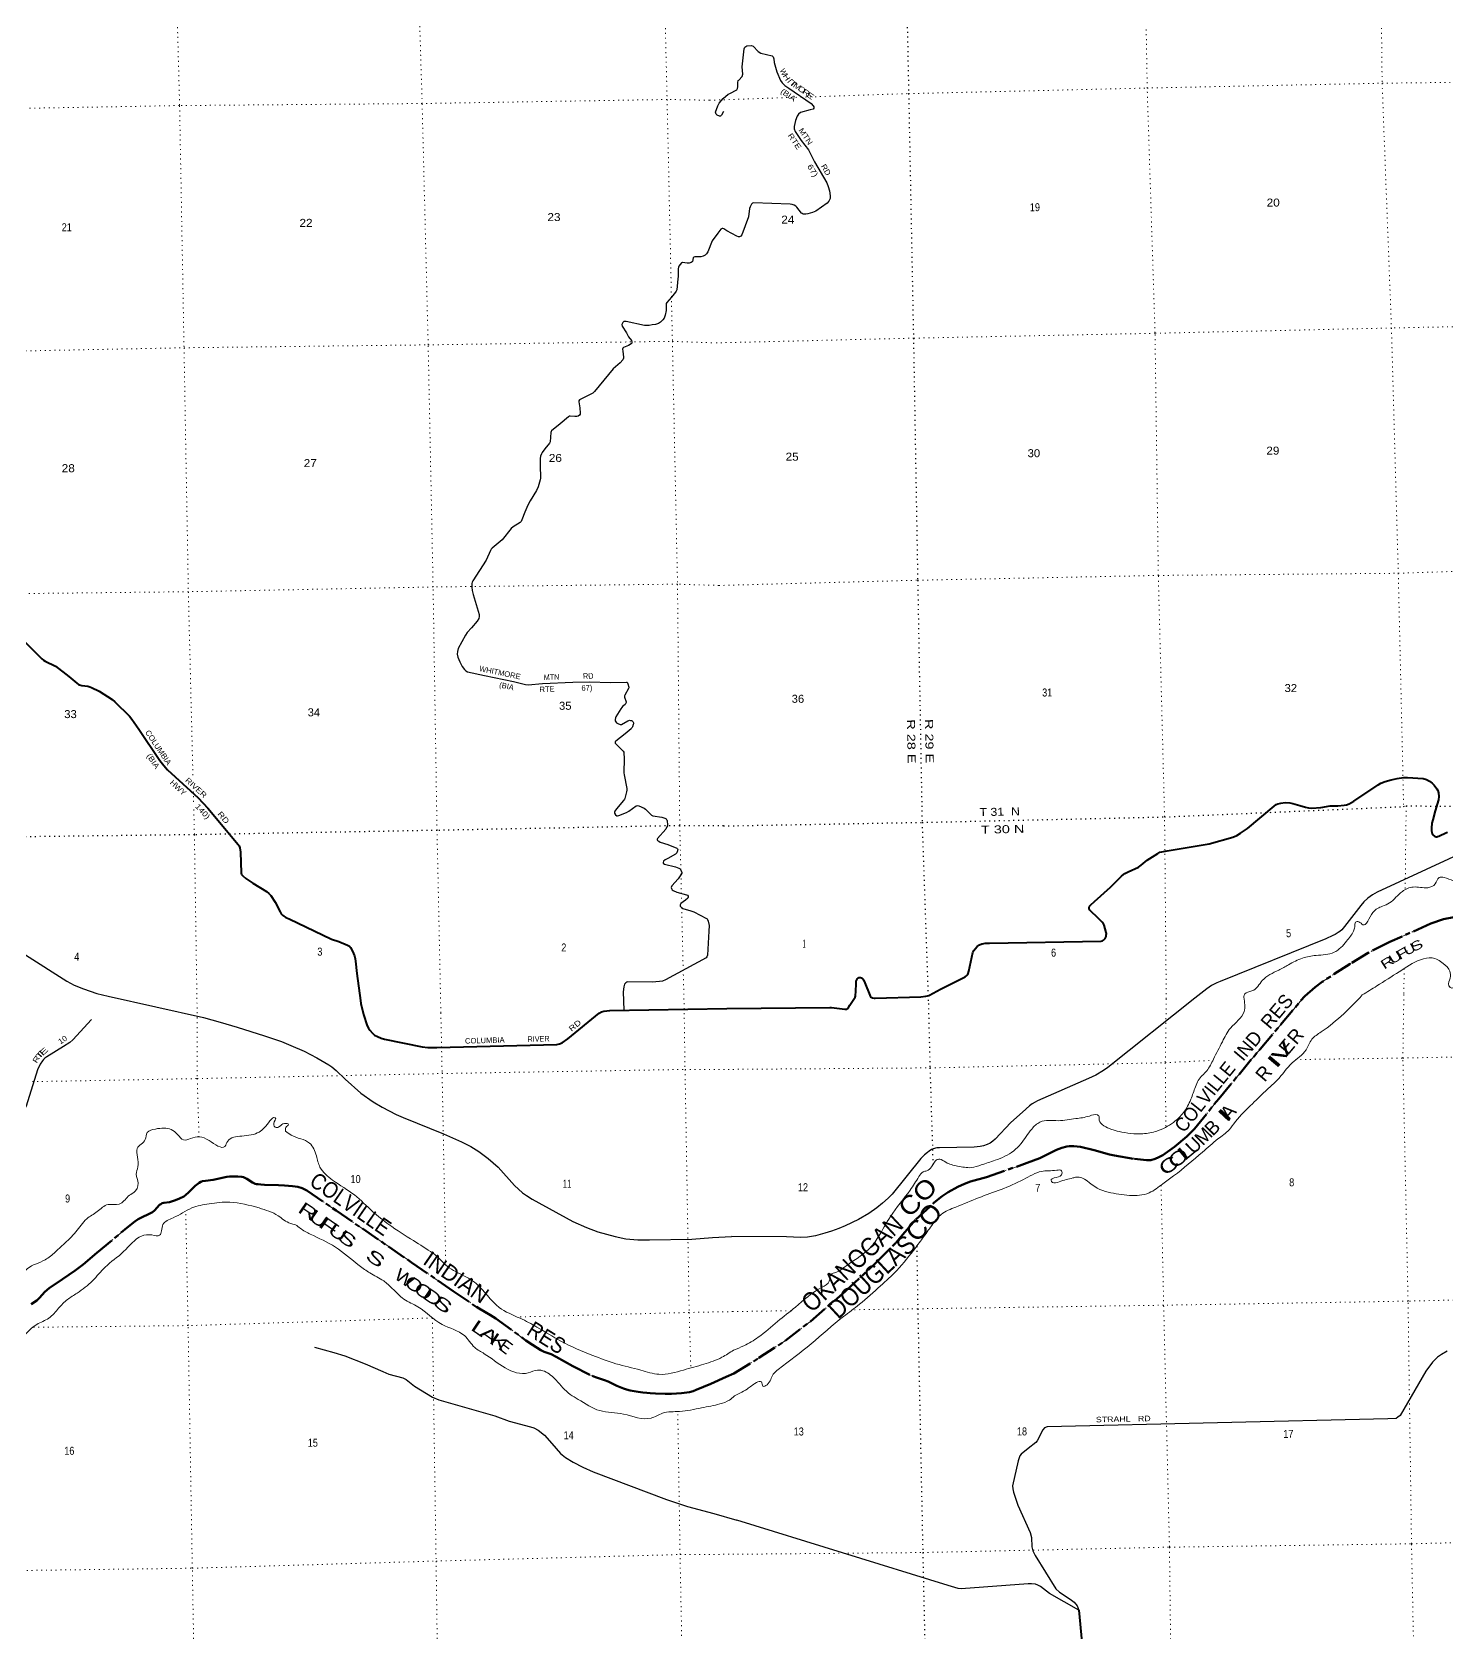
# Model space of a CAD drawing. Header units: feet. Extents: x 244583 to 493183, y 184934 to 372822.
# Drawn here: x 415465 to 446401, y 219983 to 254993 of the extents above; entities that cross this region are included whole.
import ezdxf
from ezdxf.enums import TextEntityAlignment as Align

# ---------------------------------------------------------------- set-up
doc = ezdxf.new("R2010")
doc.units = ezdxf.units.FT
doc.header["$LTSCALE"] = 70
for name, pattern in [('DOT_DASHED', [7.7, 5, -1.2, 0.3, -1.2]), ('DOTTED', [1.5, 0.3, -1.2]), ('LONG_DASH_SHORT_DASH', [9.9, 6, -1.2, 1.5, -1.2])]:
    doc.linetypes.add(name, pattern=pattern)
for name, color, linetype, lineweight in [('11', 7, 'LONG_DASH_SHORT_DASH', 60), ('26', 7, 'Continuous', 40), ('29', 7, 'Continuous', 25), ('30', 7, 'Continuous', 25), ('39', 7, 'Continuous', 13), ('44', 7, 'DOT_DASHED', 13), ('6', 7, 'DOTTED', 25), ('7', 7, 'DOTTED', 13)]:
    doc.layers.add(name, color=color, linetype=linetype, lineweight=lineweight)
for name, color, linetype in [('12', 7, 'Continuous'), ('27', 7, 'Continuous'), ('41', 7, 'Continuous')]:
    doc.layers.add(name, color=color, linetype=linetype)

msp = doc.modelspace()

# ---------------------------------------------------------------- linework, layer by layer
at = {"layer": '11'}
for points in [[(446552.85, 235638.32), (446324.42, 235589.85), (446051.28, 235495.93), (445148.55, 235094.16), (444675.44, 234854.68), (444282.99, 234614.09), (443674.49, 234223.71), (443516.55, 234104.86), (443290.32, 233908.96)], [(430808.97, 225654.41), (431354.94, 225995.99), (431928.12, 226368.66), (432482.76, 226795), (433246.53, 227449.03), (433923.79, 228085.31), (434355.63, 228520.5), (434505.45, 228698.44), (434789.91, 229025.87), (435188.64, 229395.4), (435366.89, 229532.35), (435498.55, 229621.01), (435705.31, 229738.38), (435855.73, 229806.98), (435984.44, 229853.95), (436331.54, 229951.22), (437223.39, 230261.34), (437497.22, 230368.89), (437865.93, 230549.95), (437978.49, 230591.9), (438087.56, 230618.87), (438140.49, 230626.08), (438239.48, 230629.68), (438386.62, 230616.01), (438685.14, 230544.22), (439023.17, 230447.74), (439133.98, 230424.63), (439571.44, 230348.2), (439834.24, 230319.5), (439928.67, 230324.21), (440018.24, 230348.05), (440103.19, 230385.57), (440185.74, 230433.17), (440442.94, 230616.25), (440715.36, 230839.42), (440877.54, 231004.16), (441410, 231666.43), (442316.29, 232752.15), (443290.32, 233908.96)], [(415448.04, 227170.93), (415569.61, 227256.05), (415624.9, 227309.32), (415745.3, 227444.78), (415838.06, 227520.2), (416131.41, 227722.12), (416411.27, 227909.39), (416583.76, 228040.18), (416885.06, 228292.58), (417539.87, 228842.58), (417708.85, 228978.21), (417787.26, 229028.61), (418096.44, 229188.53), (418139.62, 229220.37), (418254.68, 229342.4), (418278.49, 229361.66), (418310.83, 229380.82), (418349.37, 229392.08), (418472.38, 229403.97), (418602.17, 229448.93), (418690.53, 229485.44), (418781.26, 229530.07), (418822.35, 229557.96), (418896.15, 229623.35), (419033.6, 229763.66), (419117.03, 229827.81), (419153.47, 229846.9), (419194.4, 229861.73), (419253.82, 229873.88), (419421.43, 229895.65), (419721.09, 229955.03), (419781.83, 229962.73), (419868.68, 229967.68), (419965.45, 229965.53), (420048.69, 229957.61), (420088.85, 229948.16), (420163.05, 229912.72), (420286.52, 229834.57), (420325.93, 229815.24), (420346.59, 229807.54), (420370.56, 229801.03), (420412.07, 229794.93), (420468.72, 229789.66), (420547.29, 229785.84), (420851.87, 229777.81), (420986.06, 229764.89), (421159.76, 229752.69), (421272.57, 229737.1), (421371.2, 229709.87), (421429.63, 229683.72), (421473.16, 229657.26), (422032.98, 229275.11)], [(422032.98, 229275.11), (422116.05, 229218.41), (423764.96, 228084.38), (424675.45, 227460.13), (425180.26, 227114.4), (425237.69, 227078.76), (425488.62, 226934.6), (425607.67, 226859.12), (426262.3, 226381.22), (426404.72, 226282.08), (426588.54, 226166.73), (426661.01, 226133.95), (426814.67, 226079.15), (426921.49, 226023.19), (427287.11, 225817.37), (427708.45, 225606.61), (427783.42, 225575.6), (427872.53, 225546.24), (427981.71, 225512.03), (428060.76, 225481.97), (428252.23, 225387.64), (428324.14, 225355.52), (428394.31, 225330.26), (428462.42, 225309.28), (428541.89, 225288.34), (428630.97, 225268.99), (428716.36, 225254.09), (428817.65, 225240.46), (428906.1, 225231.64), (428982.01, 225226), (429095.63, 225220.26), (429308.37, 225214.53), (429448.92, 225213.41), (429552.93, 225216.01), (429662.29, 225223.66), (429782.2, 225240.03), (429842.66, 225252.37), (429923.14, 225274.05), (429987.3, 225296.47), (430303.88, 225433.88), (430644.86, 225582.76), (430808.97, 225654.41)]]:
    msp.add_lwpolyline(points, dxfattribs=at)
at = {"layer": '26'}
for points in [[(415181.51, 241781.74), (415680.66, 241286.31), (415715.63, 241257.15), (415752.68, 241233.38), (415974.93, 241127.47), (416266.32, 240900.76), (416443.2, 240749.77), (416482.05, 240726.44), (416503.08, 240716.18), (416550.05, 240705.06), (416682.62, 240686.78), (416728.79, 240675.9), (416767.64, 240660.35), (416929.06, 240580.98), (417214.18, 240398.66), (417273.74, 240345.43), (417592.35, 240032.45), (417645.68, 239966.71), (417802, 239745.4), (418258.93, 239065.24), (418344.2, 238951.61), (418427.26, 238860.14), (419099.54, 238245.65), (419308.28, 238020.55), (419973.39, 237226.34), (419992.67, 237194.25), (420006.27, 237151.48), (420022.6, 237061.03), (420036.99, 236602.81), (420048.05, 236570.23), (420071.36, 236539.13), (420136.36, 236482.16), (420292.08, 236379.96), (420589.12, 236200.87), (420639.89, 236155.55), (420682.37, 236109.51), (420779.93, 235964.44), (420886.37, 235751.81), (420911.62, 235710.99), (420938.57, 235682.57), (420971.85, 235658.5), (421016.53, 235629.34), (421088.16, 235596.49), (422011.53, 235154.84), (422171.02, 235103.13), (422364.92, 235025.34), (422402.72, 234999.49), (422427.98, 234970.33), (422470.39, 234894.63), (422511.52, 234787.59), (422532.89, 234725.38), (422540.03, 234672.89), (422567.57, 234406.53), (422642.66, 233811.72), (422655.53, 233746.77), (422708.35, 233510.33)], [(435327.82, 234058.6), (435864.68, 234331.83), (435906.41, 234362.64), (435922.99, 234383.38), (435933.35, 234404.12), (435947.6, 234453.49), (436035.75, 234863.93), (436057.69, 234910.08), (436082.56, 234945.33), (436130.44, 234996.05), (436179.96, 235030.35), (436229.69, 235051.09), (436243.52, 235054.07), (436306.37, 235067.68), (436400.18, 235071.06), (438841.4, 235108.83), (438871.9, 235117.45), (438892.63, 235129.89), (438924.22, 235167.93), (438946.51, 235214.91), (438952.73, 235241.86), (438955.16, 235275.86), (438952.73, 235304.07), (438902.99, 235459.59), (438888.48, 235490.7), (438864.94, 235523.31), (438775.46, 235615.38), (438601.14, 235779.48), (438593.17, 235789.3), (438578.67, 235818.33), (438576.6, 235849.43), (438586.03, 235877.9), (438611.83, 235909.57), (438693.72, 235980.15), (439044.93, 236289.8), (439283.36, 236531.35), (439325.74, 236568.97), (439360.97, 236591.78), (439431.56, 236626.8), (439653.17, 236732.79), (439715.24, 236772.88), (439846.97, 236879.92), (440076.11, 237030.36), (440121.52, 237054.2), (440164, 237066.65), (440281.92, 237087.23), (441202.16, 237241.06), (441721.58, 237388.44), (441807.36, 237423.32), (441890.26, 237471.01), (442040.26, 237575.98), (442621.74, 238064.37), (442668.41, 238097.24), (442701.57, 238113.83), (442768.8, 238131.52), (442861.14, 238140.79), (442964.15, 238135.59), (443029, 238124.2), (443183.5, 238079.86), (443305.66, 238039.18), (443370.57, 238025.15), (443446.57, 238020.52), (443640.22, 238037.59), (443844.83, 238068.19), (443885.91, 238072.36), (444017.97, 238073.59), (444152.67, 238083.85), (444201.94, 238093.09), (444259.96, 238113.83), (444361.58, 238171.09), (444895.12, 238532.7), (444954.09, 238562.94), (445050.55, 238605.27), (445177.35, 238642.56), (445309.59, 238671.63), (445448.02, 238687.33), (445536.51, 238690.29), (445879.84, 238668.5), (445950.98, 238648.82), (446019.36, 238611.5), (446075.32, 238567.95), (446118.02, 238524.56), (446178.93, 238441.46), (446197.58, 238406.21), (446214.01, 238351.96), (446226.6, 238275.57), (446218.65, 238200.74), (446145.49, 237958.29), (446094.24, 237766.36)], [(446094.24, 237766.36), (446073.24, 237693.92), (446067.78, 237667.25), (446062.36, 237607.87), (446064.43, 237520.78), (446068.06, 237492.78), (446076.11, 237461.65), (446086.71, 237441.98), (446097.59, 237429.54), (446126.6, 237410.88), (446163.9, 237396.36), (446181, 237395.32), (446196.93, 237398.82), (446222.45, 237406.73), (446391.75, 237485.62), (446415.17, 237494.86)], [(433348.22, 233714.07), (433458.06, 233889.47), (433467.79, 233908.52), (433471.94, 233935.48), (433476.92, 233997.03), (433480.74, 234200.99), (433486.45, 234235.12), (433512.11, 234294.81), (433524.78, 234311.84), (433540.33, 234318.06), (433579.94, 234317.1), (433599.39, 234311.84), (433614.93, 234302.51), (433630.47, 234285.92), (433642.07, 234262.53), (433672.12, 234202.92), (433779.68, 233929.26), (433792.07, 233905.94), (433799.37, 233896.08), (433811.8, 233885.71), (433843.46, 233873.23), (433873.97, 233864.98), (433902.21, 233862.96), (434894.67, 233895.92), (435003.92, 233908.53), (435045.36, 233916.82), (435070.23, 233925.11), (435088.88, 233933.41), (435327.82, 234058.6)], [(422708.35, 233510.33), (422789.55, 233260.85), (422818.35, 233206.43), (422847.14, 233164.81), (422907.93, 233097.58), (422955.92, 233059.16), (423019.91, 233027.14), (423099.63, 232990.47), (423170.29, 232969.52), (423996.88, 232800.17), (424120.54, 232787.03), (424315.72, 232783.67), (426936.37, 232855.28), (427000.1, 232863.88), (427054.49, 232886.29), (427177.54, 232974.22), (427864.16, 233534.11), (427915.15, 233565), (427963.87, 233580.96), (428100.53, 233598.41), (430659.19, 233638.07)], [(430659.19, 233638.07), (432907.58, 233661.55), (432942.14, 233659.6), (433238.89, 233624.49), (433262.28, 233623.03), (433278.36, 233627.42), (433294.44, 233636.19), (433306.14, 233649.36), (433348.22, 233714.07)], [(438355.01, 220480.4), (438418.06, 219785.88)]]:
    msp.add_lwpolyline(points, dxfattribs=at)
at = {"layer": '29'}
for points in [[(430580.76, 253251.57), (430538.37, 253177.48), (430518.15, 253153.21), (430498.12, 253154.26), (430441.33, 253177.48), (430421.11, 253197.71), (430411.65, 253238.51), (430457.16, 253375.09), (430489.85, 253436.44), (430574.76, 253537.59), (430687.98, 253630.65), (430723.54, 253651.41), (430873.18, 253726.47), (430890.16, 253756.08), (430893.9, 253795.71), (430895.97, 253888.62), (430906.33, 253930.07), (430918.46, 253942.21), (430994, 254020.7), (431007.42, 254067.64), (430987.51, 254232.45), (431033.62, 254627.41), (431047.85, 254662.42), (431092.33, 254690.74), (431193.42, 254698.74), (431233.85, 254686.7), (431338.98, 254565.31), (431398.68, 254527.17), (431646.29, 254472.25), (431670.55, 254447.97), (431686.73, 254407.51), (431691.23, 254327.9), (431750.03, 254121.73), (431832.29, 253930.07), (431868.68, 253881.51), (431925.29, 253824.87), (432011.61, 253766.12), (432498.58, 253431.29), (432543.94, 253381.81), (432560.12, 253353.49), (432557.3, 253324.03), (432539.9, 253308.98), (432481.32, 253293.53), (432264.88, 253230.62), (432224.51, 253199.74), (432192.16, 253151.18), (432159.6, 253059.98), (432131.51, 252928.65), (432131.51, 252876.05), (432150.61, 252817.5), (432281.78, 252621.54), (432443.43, 252414.37), (432569.96, 252151.66), (432839.8, 251691.33), (432873.49, 251611.62), (432897.75, 251518.56), (432914.36, 251406.91), (432911.9, 251353.68), (432901.79, 251321.31), (432887.64, 251295.01), (432847.03, 251253.54), (432602.7, 251078.79), (432527.77, 251046.17), (432428.71, 251014.82), (432382.2, 251011.78), (432327.86, 251012.15), (432301.33, 251021.89), (432289.2, 251032.01), (432187.6, 251161.41), (432163.85, 251183.74), (432127.46, 251205.99), (432085.01, 251220.16), (432039.04, 251225.66), (431241.87, 251258.65), (431213.62, 251249.49), (431193.41, 251227.24), (431167.12, 251170.59), (431153.83, 251130.91), (431127.44, 250948.46), (430980.5, 250554.56), (430958.88, 250527.25), (430930.58, 250513.09), (430908.34, 250513.09), (430874.25, 250525.18), (430657.92, 250647.98), (430590.92, 250690.11), (430566.66, 250697.19), (430554.08, 250695.38), (430538.36, 250689.1), (430522.18, 250677.97), (430457.47, 250591.6), (430332.43, 250425.59)], [(430332.43, 250425.59), (430241.45, 250182.82), (430214.75, 250142.87), (430180.8, 250116.06), (430136.32, 250089.76), (430084.55, 250075.48), (429956.38, 250075.6), (429932.12, 250069.53), (429919.18, 250057.77), (429904.35, 249976.74), (429895.73, 249966.35), (429875.51, 249952.19), (429831.03, 249940.05), (429789.84, 249937.94), (429689.51, 249956.23), (429677.38, 249954.21), (429664.47, 249945.31), (429606.62, 249871.26), (429596.51, 249846.99), (429589.85, 249814.55), (429588.6, 249645.04), (429583.52, 249595.79)], [(429583.52, 249595.79), (429558.99, 249357.88), (429550.01, 249328.06), (429535.86, 249303.79), (429446.47, 249198.06), (429343.79, 249079.22), (429331.66, 249054.95), (429327.93, 249036.08), (429326.05, 248904.89), (429307.4, 248801.05), (429295.27, 248758.56), (429283.14, 248734.28), (429258.88, 248699.89), (429206.31, 248649.31), (429159.81, 248620.99), (429094.72, 248599.23), (429026.37, 248586.6), (428955.61, 248576.48), (428886.87, 248574.46), (428852.68, 248575.82), (428454.21, 248665.5), (428423.88, 248665.5), (428404.85, 248658.92), (428381.43, 248637.18), (428365.25, 248612.9), (428361.21, 248594.69), (428370.09, 248561.32), (428459.42, 248411.93), (428509.33, 248329.98)], [(428509.33, 248329.98), (428571.47, 248245.71), (428581.92, 248210.8), (428577.54, 248191.08), (428561.37, 248172.88), (428508.33, 248140.6), (428395.94, 248095.79), (428381.43, 248079.81), (428375.36, 248057.56), (428379.09, 248014.71), (428399.49, 247879.97), (428397.6, 247857.27), (428381.43, 247824.9), (428324.68, 247761.32), (428169.32, 247626.79), (427762.77, 247128.95), (427725.52, 247096.59), (427467.07, 246965.89), (427437.26, 246946.88), (427421.09, 246926.64), (427419.6, 246904.33), (427439.97, 246771.6), (427451.42, 246658.58), (427450.27, 246636.64), (427433.22, 246611.04), (427408.96, 246590.81), (427372.57, 246581.71), (427334.01, 246581.65), (427233.06, 246592.83), (427214.87, 246588.79), (427194.63, 246580.65), (427011.33, 246425.34), (426824.67, 246270.15), (426814.56, 246255.98), (426808.36, 246237.33), (426792.32, 246033.44), (426779.9, 246002.65), (426674.87, 245879.31), (426616.43, 245795.73), (426600.25, 245766.39), (426584.59, 245717.95), (426578.01, 245663.21), (426572.32, 245481.61), (426581.87, 245269.96), (426582.05, 245237.35), (426575.99, 245202.96), (426529.49, 245049.2), (426491.97, 244963.33), (426357.96, 244740.69)], [(426357.96, 244740.69), (426301.23, 244646.45), (426239.16, 244489.74), (426173.66, 244321.9), (426157.48, 244289.53), (426139.79, 244267.65), (425987.66, 244171.17), (425944.01, 244134.27), (425741.97, 243889.78), (425524.67, 243705.86), (425506.47, 243685.63), (425485.22, 243656.2), (425391.74, 243444.33), (425100.26, 242988.06), (425087.96, 242963.38), (425081.9, 242931.01), (425082.26, 242854.5), (425089.98, 242779.28), (425109.18, 242691.65), (425241.63, 242254.65), (425243.64, 242213.82), (425233.53, 242169.31), (425199.56, 242110.48), (425074.73, 241962.5), (424980.81, 241860.78), (424939.96, 241804.21), (424780.66, 241514.83), (424764.09, 241443.26), (424762.46, 241386.37), (424774.59, 241319.61), (424818.29, 241218.45), (424867.59, 241119.32), (424918.13, 241052.56), (424946.44, 241024.23), (424987.48, 241004.21), (425360.56, 240921.5), (425990.97, 240791.91), (426250.7, 240722.89), (426311.14, 240716.73), (426621.98, 240749.1), (427290.26, 240773.69), (427649.73, 240781.48), (428114.58, 240769.37), (428459.91, 240776.86), (428474.45, 240772.36), (428482.53, 240764.27), (428494.67, 240735.95), (428512.86, 240667.16), (428512.86, 240653), (428508.72, 240634.66), (428423.9, 240491.15), (428417.84, 240472.94), (428418.84, 240449.1), (428452.21, 240342.45), (428452.21, 240328.8), (428447.32, 240314.53), (428441.1, 240302.5), (428431.99, 240289.85), (428377.41, 240241.8), (428357.97, 240219.78), (428340.68, 240192.97)], [(428340.68, 240192.97), (428225.78, 240014.72), (428218.21, 239996.81), (428213.65, 239962.11), (428216.68, 239930.76), (428226.79, 239908.5), (428246.26, 239888.46), (428271.27, 239874.11), (428325.86, 239851.86), (428342.03, 239850.84), (428351.9, 239852.42), (428494.06, 239930.16), (428513.88, 239938.85), (428526.01, 239940.87), (428552.3, 239939.86), (428572.51, 239934.8), (428587.68, 239928.73), (428599.33, 239916.3), (428607.9, 239902.43), (428611.94, 239883.21), (428611.94, 239866.02), (428606.88, 239849.83), (428592.73, 239801.28), (428582.62, 239781.05), (428573.53, 239766.39), (428563.62, 239754.11), (428436.1, 239646.42), (428226.62, 239486.51), (428216.68, 239471.01), (428213.65, 239452.81), (428215.67, 239442.69), (428225.56, 239427.97), (428361.1, 239293.71), (428391.57, 239263.14), (428402.69, 239247.97), (428406.6, 239230.13), (428410.64, 239107.13), (428406.73, 238790.74), (428410.53, 238745.96), (428465.93, 238448.54), (428467.39, 238415.46), (428459.3, 238379.04), (428424.93, 238233.38), (428414.82, 238213.15), (428397.55, 238184.75), (428242.95, 238003.84), (428206.58, 237954.19), (428198.49, 237930.93), (428198.03, 237910.05), (428218.71, 237876.3), (428249.45, 237854.67), (428267.23, 237850), (428295.54, 237856.07), (428460.37, 237927.84), (428513.89, 237957.23), (428672.21, 238067.63), (428699.89, 238076.59), (428734.26, 238072.54), (428845.46, 238019.94), (428879.39, 237999.48), (429007.2, 237866.19), (429020.35, 237856.58), (429037.41, 237849.56), (429233.83, 237821.54), (429278.12, 237810.55), (429320.58, 237790.32), (429332.72, 237780.71), (429342.82, 237766.04), (429352.36, 237739.36), (429356.97, 237658.82), (429354.96, 237635.05), (429346.86, 237608.24), (429318.93, 237561.08), (429138.63, 237357.39), (429132.69, 237339.13), (429133.57, 237327.04), (429140.65, 237315.92), (429154.8, 237304.79), (429166.93, 237295.68), (429196.29, 237279.97), (429366.92, 237223.14), (429564.14, 237146.71), (429577.36, 237133.34), (429581.41, 237113.11), (429573.32, 237066.58), (429559.17, 237042.3), (429529.95, 237014.82), (429363.83, 236920.42)], [(448885.78, 238396.69), (448411.03, 237899.75), (448339, 237834.47), (448277.15, 237784.06), (448196.01, 237733.31), (447992.23, 237628.17), (444872.46, 236185.35), (444770.95, 236127.82), (444673.44, 236054.18), (444586.36, 235973.56), (444515.49, 235889.93), (444160.06, 235429.03), (444103.58, 235362.61), (444058.96, 235324.04), (444024.48, 235299.69), (443953.48, 235259.09), (443908.85, 235232.71), (443749.99, 235162.28), (441442.24, 234227.99), (441372.81, 234198.13), (441255.62, 234138.68), (441149.54, 234068.24), (440890.88, 233861.52)], [(429363.83, 236920.42), (429304.42, 236886.52), (429272.08, 236858.2), (429260.21, 236833.42), (429263.99, 236813.69), (429291.13, 236795.76), (429530.46, 236738.4), (429607.69, 236707.48), (429631.95, 236691.29), (429650.84, 236666.35), (429668.34, 236614.41), (429668.34, 236598.23), (429652.57, 236561.47), (429593.38, 236475.44), (429456.05, 236321.06), (429441.9, 236284.65), (429445.34, 236264.41), (429462.12, 236236.09), (429484.36, 236215.86), (429561.81, 236184.2), (429772.83, 236128.25), (429793.69, 236118.76), (429807.84, 236098.53), (429811.88, 236070.21), (429804.45, 236048.23), (429748.57, 236006.66), (429652.16, 235932.64), (429637.11, 235905.37), (429635.99, 235878.01), (429648.12, 235861.83), (429666.31, 235845.64), (429697, 235825.96), (429871.58, 235775.27), (429931.17, 235750.56), (430209.67, 235609.08), (430224.32, 235599.83), (430234.43, 235586.69), (430248.58, 235552.29), (430268.74, 235457.01), (430264.74, 235331.83), (430230.39, 234807.79), (430220.28, 234767.32), (430203.72, 234743.35), (429312.63, 234263.98), (429247.81, 234240.3), (429181.09, 234228.16), (429020.47, 234217.29), (428493.15, 234219.97), (428471.45, 234215.01), (428447.19, 234202.88), (428419.26, 234167.93), (428400.69, 234109.81), (428389.7, 233999.81), (428400.69, 233599.99)], [(414488.79, 235340.46), (416227.03, 234234.14), (416388.44, 234151.37), (416587.93, 234065.82), (416878.62, 233968.86), (417129.42, 233906.13), (419215.17, 233444.57)], [(440890.88, 233861.52), (438988.14, 232349.73), (438893.64, 232284.72), (438721.6, 232183.66), (438562.9, 232107.43), (437446.65, 231616.92), (437394.98, 231590.33), (437329.75, 231552.27), (437273.91, 231510.55), (437120.79, 231374.6), (436867.46, 231144.74), (436520.88, 230780.69), (436473.63, 230736.37), (436414.57, 230692.05), (436346.65, 230662.5), (436265.45, 230635.91), (436191.62, 230621.14), (436065.21, 230606.92), (435302.76, 230591.59), (435244.61, 230589.14), (435166.92, 230570.91), (435127.06, 230553.18), (435079.82, 230520.16), (435041.42, 230491.13), (434979.41, 230440.9), (434898.52, 230357.69), (434273.29, 229576.48), (434186.52, 229489.43), (434061.02, 229380.51), (433938.47, 229276.68), (433757.08, 229154.74), (433530.95, 229022.56), (433242.93, 228886.48), (433107.19, 228827.55), (432944.72, 228771.95), (432797.12, 228724.13), (432593.36, 228670.94), (432422.08, 228641.39), (432268.12, 228632.6), (431962.93, 228644.95), (430755.15, 228656.07)], [(416768.28, 233398.83), (416359.83, 232953.67), (416287.59, 232897.78), (416153.57, 232808.15), (415790.2, 232585.19), (415743.7, 232550.79), (415717.42, 232526.52), (415690.79, 232497.89), (415644.66, 232424.38), (415584.12, 232295.99), (415332.95, 231500.18), (415292.87, 231418.89), (415230.09, 231318.53), (415026.85, 231086.36)], [(419215.17, 233444.57), (419576.24, 233341.3), (419947.18, 233229.09), (420548.89, 233043.51), (420919.84, 232914.03), (421122.56, 232832.03), (421411.55, 232706.86), (421691.92, 232560.12), (421950.89, 232409.72), (422017.57, 232361.59), (422114.62, 232279.58), (422309.87, 232091.61), (422654.51, 231785.25), (422923.36, 231597.66), (423121.77, 231481.13), (423424.38, 231323.84), (423578.98, 231256.7), (424460.77, 230897.19), (424855.98, 230721.22), (425060.61, 230617.94), (425233.56, 230508.49), (425435.87, 230358.98), (425655.61, 230167.71), (426011.79, 229768.81), (426188.54, 229608.01), (426274.81, 229547.59), (426400.82, 229469.6), (427290.45, 228982.86), (427588.21, 228848.41), (427838.38, 228757.77), (428213.64, 228649.87), (428447.47, 228605.58), (428709.67, 228580.82), (428962, 228576.51), (429889.36, 228598.09), (430342.26, 228628.3), (430755.15, 228656.07)], [(421638.39, 226231.6), (422061.19, 226119.74), (422304.02, 226045.19), (422749.46, 225871.18), (423132.27, 225702.18), (423266.43, 225646.01), (423569.38, 225564.34), (423600.52, 225551.2), (423645.4, 225526.25), (423827.11, 225379.11), (424223.84, 225142.04), (424358.23, 225081.52), (425582.3, 224731.06), (425896.1, 224613.33), (426365.39, 224494.18), (426432.88, 224470.9), (426532.61, 224416.01), (426669.57, 224307.72), (426826.35, 224122.81), (427019.67, 223908.27), (427126, 223822.22), (427295.59, 223721.33), (427504.98, 223607.66), (427733.23, 223508.88), (429336.71, 222898.62), (429798.79, 222746.92), (430374.68, 222595.45), (430874.64, 222451.95)], [(446406.36, 226147.72), (446280.78, 226071.1), (446191.02, 226011.22), (446081.32, 225906.43), (445935.61, 225705.66), (445379.13, 224741.65), (445328.34, 224698.88), (445287.82, 224675.79), (445111.23, 224664.75), (437657.4, 224493.99), (437599.08, 224471.83), (437562.11, 224426.05), (437439.51, 224182.42), (437410.08, 224146.14), (437243.49, 224016.71), (437088.82, 223895.52), (437060.53, 223858.08), (437025.02, 223745.72), (436903.57, 223197.05), (436905.94, 223137.03), (436923.91, 223060.74), (437016.98, 222778.97), (437284.91, 222176.48), (437315.98, 222072.64), (437327.42, 221867.86), (437349.74, 221782.28), (437398.91, 221676.15), (437848.4, 220948.97), (437928.19, 220874.12), (438164.11, 220718.5), (438247.34, 220657.06), (438312.16, 220579.72), (438355.01, 220480.4)], [(438355.01, 220480.4), (437710.02, 220845.44), (437516.6, 221000.91), (437454.46, 221028.81), (437404.59, 221048.77), (437314.83, 221058.75), (437244.49, 221056.58), (435781.89, 220947.34), (435714.13, 220953.96), (435491.43, 221018.78), (430874.64, 222451.95)]]:
    msp.add_lwpolyline(points, dxfattribs=at)
at = {"layer": '39'}
for points in [[(441960.03, 233884.24), (441981.12, 233960.14), (442137.89, 234022.24), (442363.59, 234252.55), (442722.5, 234480.13), (442937.24, 234597.3), (443244.55, 234739.6), (443538.58, 234799.02), (443935.44, 234867.52), (444205.4, 235110.38), (444356.52, 235331.87), (444383.84, 235422.97), (444402.97, 235526.1), (444473.52, 235534.87), (444558.92, 235471.12), (444782.19, 235741.77), (444992.71, 235877.07), (445141.33, 235947.16), (445425.31, 236200.24), (445664.49, 236295.45), (445979.46, 236280.39), (446144.06, 236366.79), (446231.49, 236500.87), (446336.41, 236501.9), (446540.93, 236433.27), (446934.51, 236427.06), (447073.5, 236452.66), (447173.61, 236530.34), (447409.76, 236526.62), (447572.15, 236433.35), (447548.63, 236364.5), (447610.09, 236274.27), (447736.85, 236311.86), (447891.5, 236384.03), (448208.63, 236354.86), (448258.5, 236411.87), (448144.97, 236463.23), (448209.38, 236677.81), (448233.6, 236875.86), (448315.47, 236961.44), (448551.12, 237006.15), (448749.92, 236905.17), (448828.61, 236708.14), (448894.74, 236555.4), (449003.29, 236596.84), (449216.18, 236697.84), (449353.87, 236850.58), (449452.13, 236912.1), (449548.55, 236955.44), (449539.14, 237086.54), (449646.09, 237087.6), (449747.99, 237187.5), (450043.74, 237475.02), (450175.81, 237783.12), (450267.14, 238129.17), (450404.48, 238316.22), (450654.72, 238514.47), (450972.18, 238848.62), (451454.56, 239436.7), (451805.23, 239880.17), (452089.71, 240282.63), (452332.49, 240420.25), (452722.8, 240537.14), (452778.4, 240626.49), (452895.19, 240651.87), (453038.21, 240875.3), (453222.48, 241012.35), (453471.41, 241139.95), (453711.34, 241360.31), (453874.99, 241539.54), (454011.57, 241603.46), (454136.56, 241814.61), (454397.61, 242140.13), (454594.37, 242238.95), (454852.98, 242407.01), (455168.31, 242555.45), (456470.54, 242893.26), (456963.53, 243033.36), (457194.35, 243156.74), (457316.41, 243258.86), (457567.37, 243386.48), (457886.52, 243555.14), (458136.57, 243771.56), (458249.99, 243930.11), (458518.43, 244124.51), (458910.76, 244439.22), (459091.48, 244527.79), (459315.79, 244497.71), (459718.37, 244598.56), (459900.35, 244564.03), (460128.16, 244586.46)], [(446554.41, 234513.9), (446650.52, 234389.71), (446608.08, 234197.54), (446508.36, 234081.5), (446445.23, 234137.4), (446467.74, 234305.15), (446464.22, 234452.46), (446315.14, 234626.59), (446075.8, 234745.33), (445823.94, 234706.51), (445354.39, 234443.53), (444867.16, 234133.94), (444550.01, 233934.15)], [(441960.03, 233884.24), (441964.48, 233569.81), (441669.47, 233212), (441490.28, 232913.3), (441294.76, 232531.48), (441146.94, 232275.87), (440963.72, 232067.91), (440900.2, 231927.22), (440801.22, 231654.54), (440640.07, 231362.3), (440420.61, 231149.49), (440057.25, 230959.69), (439749.56, 230900.32), (439231.45, 230949.26), (438899.47, 231075.04), (438797.78, 231197.9), (438787.69, 231288.5), (438756.88, 231312.03), (438583.72, 231287.97), (438284.07, 231230.8), (437901.33, 231185.89), (437502.14, 231154.74), (437323.73, 231003.4), (437080.53, 230677.03), (436928.36, 230526.28), (436520.95, 230319.35), (436218.24, 230217.7), (435999.37, 230160.32), (435701.74, 230194.02), (435441.39, 230277), (435310.67, 230342.69), (435242.35, 230327.03), (435130.6, 230175.17), (435027.42, 230092.12), (434947.26, 230064.09), (434856.6, 229963.15), (434663.19, 229668.17), (434231.71, 229089.32), (433966.92, 228643.38), (433760.74, 228378.39), (433234.21, 227987.13), (433034.99, 227863.59), (432934.91, 227822.99), (432895.69, 227678.81), (432729.12, 227539.85), (432155, 227109.18), (431766.1, 226795.69), (431343.61, 226449.15), (431028.65, 226262.46), (430801.97, 226169.95)], [(444550.01, 233934.15), (444142.65, 233523.75), (443648.6, 233125.15), (443448.16, 232965.24), (443319.94, 232736.31), (443017.31, 232448.98), (442686.41, 232070.18), (442474.71, 231871.67), (442148.44, 231557.57), (441775.42, 231165.71), (441635.99, 230986.99), (441394.05, 230785.79), (441055.04, 230499.65), (440424.34, 229978.91), (440189.86, 229806.13), (439887.28, 229607.6), (439458.34, 229551.57), (438994.24, 229623.92), (438756.1, 229707.4), (438298.29, 229951.46), (438223.96, 229933.64), (437920.85, 229850.15), (437773.71, 229836.77), (437744.42, 229882.53), (437809.96, 229932.44), (437970.02, 230000.62), (437976.08, 230091.58), (437868.83, 230101.29), (437532.08, 230077.6), (437142.2, 229899.32), (436161.44, 229499.9), (435663.06, 229296.99), (435341.5, 229134.37), (435185.79, 228961.34), (434985.93, 228684.38), (434787.9, 228415.53), (434370.96, 227909.67), (434014.9, 227572.69), (433559.29, 227170.92), (433203.77, 226900.56), (432501.97, 226307.58), (431779.31, 225744.4), (431668.55, 225638.98), (431534.27, 225409.92), (431446.08, 225379.68), (431411.64, 225475.79), (431302.99, 225457.21), (431100.09, 225317.43), (430938.55, 225225.01), (430821.19, 225165.42)], [(410726.3, 216825.25), (410943.82, 216855.68), (411053.75, 216918.42), (411021.61, 217247.23), (410943.33, 217672.16), (410924.13, 217954.73), (410730.12, 218753.36), (410561.91, 219239.23), (410503.58, 219452.34), (410536.04, 219556.03), (410628.75, 219565.89), (410661.93, 219742.35), (410573.42, 220062), (410553.73, 220710.37), (410633.83, 221085.78), (410758.86, 221658.1), (410918.32, 222111.83), (410971.47, 222300.8), (411091.28, 222713.36), (411114.47, 222996.74), (411240.43, 223292.2), (411403.01, 223459.01), (411634.81, 223819.14), (411800.02, 224064.82), (411865.75, 224227.76), (412025.73, 224426.86), (412173.68, 224621.69), (412447.26, 224903.8), (412537.25, 225065.18), (412554.84, 225097.85), (412685.2, 225146.83), (412905.78, 225345.06), (412966.43, 225453.34), (412910.98, 225618), (412979.18, 225643.55), (413113.48, 225585.49), (413211.61, 225742.99), (413335.05, 225953.51), (413440.32, 226050.51), (413534.67, 226193.79), (413748.36, 226438.38), (413901.78, 226665.64), (414049.51, 226759.41), (414406.44, 227010.78), (414604.26, 227238.9), (414656.37, 227373.28), (414742.98, 227385.05), (414918.87, 227485.42), (415166.21, 227767.03), (415303.28, 227892.93), (415420.63, 227992.18), (415542.74, 228051.11), (415755.1, 228144.09), (415974.16, 228314.01), (416146.98, 228472.93), (416424.6, 228755.12), (416659.8, 229038.52), (416887.15, 229196.46), (417126.65, 229352.62), (417370.85, 229359.31), (417474.57, 229430.01), (417567.63, 229532.84), (417687.36, 229611.93), (417784.59, 229819.93), (417740.71, 230015.13), (417780.28, 230173.53), (417770.35, 230389.58), (417764.97, 230577.43), (417941.17, 230772.8), (417984.88, 230925.21), (418163.18, 231003.4), (418506.6, 230993.8), (418652.01, 230879.36), (418775.22, 230764.5), (418930.16, 230793.74), (419123.28, 230833.81), (419336.77, 230750.99), (419682.3, 230624.22), (419742.88, 230736.53), (420049.82, 230847.49), (420429.82, 230937.62), (420665.74, 231180.62), (420775.52, 231251.43), (420781.65, 231247.5), (420749.58, 231121.59), (420801.6, 231035.68), (420875.88, 231059.33), (420983.72, 231126.07), (421073, 231101.5), (421013.61, 231035.69), (421006.91, 230958.77)], [(421006.91, 230958.77), (421131.7, 230868.19), (421532.55, 230695.99), (421680.92, 230415.88), (421760.02, 230170.83), (422035.7, 229885.08), (422513.99, 229560.77), (422912.15, 229200.56), (423268.6, 228914.33), (423805.93, 228562.85), (424230.87, 228286.02), (424353.75, 228189.34), (424464.95, 228068.18), (424824.46, 227836.58), (425175.66, 227622.69), (425677.56, 227103.11), (426134, 226865.68), (426503.89, 226673.42), (427027.5, 226365.82), (427723.57, 226052.92), (428231.62, 225870.65), (428773.22, 225731.45), (429172.62, 225640.06), (429708.04, 225733.17), (430154, 225860.94), (430549.06, 226011.98), (430801.97, 226169.95)], [(412666.31, 214703.93), (412581.57, 214813.46), (412573.5, 215150.81), (412583.44, 215385.44), (412540.13, 215661.49), (412563.25, 215948.91), (412535.74, 216019.12), (412457.44, 216219.73), (412464.71, 216377.5), (412522.95, 216507.96), (412395.34, 216642.95), (412315.49, 216817.25), (412291.3, 216927.94), (412217.69, 217092.26), (412269.43, 217246.84), (412376.44, 217360.05), (412446.9, 217484.68), (412319.73, 217482.24), (412154.62, 217456.85), (412159.08, 217659.04), (412307.39, 218171.17), (412343.63, 218515.43), (412368.02, 218618.97), (412377.3, 218889.96), (412394.72, 219270.25), (412504.05, 219591.66), (412617.55, 219680.73), (412735.4, 219864.88), (412748.55, 219919.7), (412679.06, 219853.69), (412534.86, 219788.28), (412458.58, 219875.75), (412578.73, 220156.95), (412768.54, 220607.22), (412994.5, 221068.29), (413123.37, 221313.28), (413237.14, 221612.54), (413261.99, 221916.17), (413216.76, 222299.29), (413185.56, 222688.75), (413047.95, 223157.01), (412926.23, 223639.72), (413062.42, 223927.29), (413150.6, 224076.51), (413273.86, 224297.14), (413574.63, 224414.05), (413700.1, 224398.26), (413737.37, 224346.43), (413795.3, 224268.71), (413894.13, 224274.65), (413962, 224318.39), (413943.32, 224346.32), (413870.12, 224375.24), (413858.43, 224463.94), (413738.66, 224500.05), (413698.53, 224598.31), (413868.57, 224799.62), (414063.2, 224981.19), (414151.24, 225138.49), (414179.56, 225248.17), (414622.82, 225751.79), (414800.62, 225858.27), (414866.64, 226005.04), (415147.47, 226333.78), (415568.39, 226731.88), (415832.47, 226868.3), (416046.63, 227086.62), (416239.16, 227272.19), (416448.6, 227415.65), (416787.02, 227684.86), (417064.36, 227983.21), (417466.15, 228322.34), (417859.83, 228663.33), (418083.55, 228685.8), (418255.22, 228683.02), (418295.98, 228774.75), (418327.72, 228918.85), (418547.29, 229060.48), (418957.34, 229276.48), (419337.31, 229368.63), (419790.98, 229403.59), (420429.29, 229276.35), (420846.29, 229104.45), (421113.74, 228939.8), (421225.37, 228907.58), (421329.69, 228832.78), (421548.01, 228705.59), (422096.25, 228421.01), (422620.39, 228016.73), (422849.39, 227857.41), (423153.32, 227685.38)], [(423153.32, 227685.38), (423342.05, 227519.22), (423594.63, 227283.55), (423902.52, 227115.64), (424430.37, 226729.62), (424917.3, 226486.3), (425144.07, 226225.89), (425352.45, 226090.43), (425812.35, 225777.88), (426315.02, 225670.28), (426515.85, 225730.71), (426665.72, 225705.28), (426921.61, 225510.1), (427230.02, 225200.72), (427405.63, 225090.91), (427876.45, 224845.26), (428396.7, 224770.33), (428999.97, 224682.85), (429248.45, 224788.65), (429623.33, 224826.13), (430102.45, 224906.04), (430504.76, 224990.53), (430711.18, 225077.34), (430821.19, 225165.42)]]:
    msp.add_spline(points, degree=3, dxfattribs=at)
at = {"layer": '44'}
for points in [[(446552.85, 235638.32), (446324.42, 235589.85), (446051.28, 235495.93), (445148.55, 235094.16), (444675.44, 234854.68), (444282.99, 234614.09), (443674.49, 234223.71), (443516.55, 234104.86), (443290.32, 233908.96)], [(430808.97, 225654.41), (431354.94, 225995.99), (431928.12, 226368.66), (432482.76, 226795), (433246.53, 227449.03), (433923.79, 228085.31), (434355.63, 228520.5), (434505.45, 228698.44), (434789.91, 229025.87), (435188.64, 229395.4), (435366.89, 229532.35), (435498.55, 229621.01), (435705.31, 229738.38), (435855.73, 229806.98), (435984.44, 229853.95), (436331.54, 229951.22), (437223.39, 230261.34), (437497.22, 230368.89), (437865.93, 230549.95), (437978.49, 230591.9), (438087.56, 230618.87), (438140.49, 230626.08), (438239.48, 230629.68), (438386.62, 230616.01), (438685.14, 230544.22), (439023.17, 230447.74), (439133.98, 230424.63), (439571.44, 230348.2), (439834.24, 230319.5), (439928.67, 230324.21), (440018.24, 230348.05), (440103.19, 230385.57), (440185.74, 230433.17), (440442.94, 230616.25), (440715.36, 230839.42), (440877.54, 231004.16), (441410, 231666.43), (442316.29, 232752.15), (443290.32, 233908.96)], [(415448.04, 227170.93), (415569.61, 227256.05), (415624.9, 227309.32), (415745.3, 227444.78), (415838.06, 227520.2), (416131.41, 227722.12), (416411.27, 227909.39), (416583.76, 228040.18), (416885.06, 228292.58), (417539.87, 228842.58), (417708.85, 228978.21), (417787.26, 229028.61), (418096.44, 229188.53), (418139.62, 229220.37), (418254.68, 229342.4), (418278.49, 229361.66), (418310.83, 229380.82), (418349.37, 229392.08), (418472.38, 229403.97), (418602.17, 229448.93), (418690.53, 229485.44), (418781.26, 229530.07), (418822.35, 229557.96), (418896.15, 229623.35), (419033.6, 229763.66), (419117.03, 229827.81), (419153.47, 229846.9), (419194.4, 229861.73), (419253.82, 229873.88), (419421.43, 229895.65), (419721.09, 229955.03), (419781.83, 229962.73), (419868.68, 229967.68), (419965.45, 229965.53), (420048.69, 229957.61), (420088.85, 229948.16), (420163.05, 229912.72), (420286.52, 229834.57), (420325.93, 229815.24), (420346.59, 229807.54), (420370.56, 229801.03), (420412.07, 229794.93), (420468.72, 229789.66), (420547.29, 229785.84), (420851.87, 229777.81), (420986.06, 229764.89), (421159.76, 229752.69), (421272.57, 229737.1), (421371.2, 229709.87), (421429.63, 229683.72), (421473.16, 229657.26), (422032.98, 229275.11)], [(422032.98, 229275.11), (422116.05, 229218.41), (423764.96, 228084.38), (424675.45, 227460.13), (425180.26, 227114.4), (425237.69, 227078.76), (425488.62, 226934.6), (425607.67, 226859.12), (426262.3, 226381.22), (426404.72, 226282.08), (426588.54, 226166.73), (426661.01, 226133.95), (426814.67, 226079.15), (426921.49, 226023.19), (427287.11, 225817.37), (427708.45, 225606.61), (427783.42, 225575.6), (427872.53, 225546.24), (427981.71, 225512.03), (428060.76, 225481.97), (428252.23, 225387.64), (428324.14, 225355.52), (428394.31, 225330.26), (428462.42, 225309.28), (428541.89, 225288.34), (428630.97, 225268.99), (428716.36, 225254.09), (428817.65, 225240.46), (428906.1, 225231.64), (428982.01, 225226), (429095.63, 225220.26), (429308.37, 225214.53), (429448.92, 225213.41), (429552.93, 225216.01), (429662.29, 225223.66), (429782.2, 225240.03), (429842.66, 225252.37), (429923.14, 225274.05), (429987.3, 225296.47), (430303.88, 225433.88), (430644.86, 225582.76), (430808.97, 225654.41)]]:
    msp.add_lwpolyline(points, dxfattribs=at)
at = {"layer": '6'}
for points in [[(434088.67, 276670.19), (434112.34, 274860.28), (434289.36, 269561.68), (434456.71, 264220.6), (434523.16, 258880.54), (434630.91, 253645.85), (434735.77, 248298.1), (434827.98, 243004.72), (434924.24, 237709.36), (435062.23, 233747.35)], [(430582.28, 237631.48), (434924.24, 237709.36), (440226.43, 237828.27), (445452.85, 238055.43), (445509.23, 238068.1), (450241.8, 238056.22)], [(430582.28, 237631.48), (429626.35, 237637.13), (424319.49, 237533.91), (419012.49, 237438.78), (413644.35, 237372.83), (409985.48, 237289.25)], [(435062.23, 233747.35), (435096.75, 232340.14), (435162.73, 230216.07)], [(434807.49, 228442.02), (434829.8, 227072.22), (434939.88, 221742.11), (435057.15, 216452.53), (435132.15, 211155.95), (435244.48, 205785.26)]]:
    msp.add_lwpolyline(points, dxfattribs=at)
at = {"layer": '7'}
for p, q in [((418990.89, 238387.86), (418997.68, 238115.15)), ((445509.23, 238068.1), (445486.33, 236234.54)), ((445464.8, 234510.97), (445457.81, 233952.03)), ((432060.84, 227030.2), (430786.84, 227010.86))]:
    msp.add_line(p, q, dxfattribs=at)
for points in [[(444551.32, 279899.39), (444676.39, 275095.7), (444807.26, 269770.4), (444866.46, 264547.34), (444925.16, 259174.91), (444983.14, 253873.12), (445186.94, 248520.29), (445336.37, 243156.83), (445452.85, 238055.43)], [(424403.17, 233542.5), (424319.49, 237533.91), (424233.47, 242857.02), (424125.74, 248151.44), (423994.18, 253423.19), (423831.86, 258720.65), (423741.46, 264061.86), (423647.29, 269388.86), (423549.4, 274697.6), (423472.4, 279489.4)], [(428774.28, 279590.65), (428904.51, 274813.83), (429009, 269474.89), (429099.1, 264149.84), (429222.95, 258857.74), (429349.69, 253517.19), (429465.39, 248228.99), (429577.44, 242918.48), (429626.35, 237637.13), (429722.21, 233644.09)], [(418161.66, 276689.43), (418193.89, 274603.6), (418336.2, 269295.67), (418438.2, 263982.96), (418550.41, 258664.37), (418691.39, 253379.24), (418787.86, 248088.07), (418882.18, 242752.99), (418983.46, 238686.15)], [(440263.82, 233849.17), (440226.43, 237828.27), (440089.96, 243109.11), (440017.81, 248414.8), (439846.29, 253767.95), (439758.72, 259002.84), (439625.09, 264400.77), (439596.7, 265330.72), (439591.16, 265647.18)], [(430276.62, 253501.96), (434630.91, 253645.85), (439846.29, 253767.95), (444983.14, 253873.12), (450394.83, 253940.64), (455658.62, 254065.23), (460975.87, 254182.66), (461005.03, 254183.63)], [(430276.62, 253501.96), (429349.69, 253517.19), (423994.07, 253429.25), (418686.15, 253384.61), (413316.54, 253288.33), (407969.73, 253160.13), (407717.91, 253157.93)], [(461115.3, 248840.26), (461057.56, 248840.34), (455808.19, 248687.64), (450517.45, 248633.43), (445186.94, 248520.29), (440017.91, 248404.7), (434744.77, 248298.1), (430378.85, 248194.29)], [(408997.85, 247888.6), (413434.59, 247981.98), (418787.86, 248088.07), (424125.74, 248151.44), (429465.39, 248228.99), (430378.85, 248194.29)], [(430481.01, 242889.93), (434827.98, 243004.72), (440089.96, 243109.11), (445336.37, 243156.83), (450617.82, 243330.03), (456025.23, 243421.73), (457797.64, 243507.06)], [(430481.01, 242889.93), (429577.44, 242918.48), (424233.47, 242857.02), (418882.18, 242752.99), (413524.13, 242693.66), (410461.04, 242623.52)], [(419000.84, 237988.42), (419014.47, 237440.83), (419076.44, 233442.03)], [(446206.78, 190413.89), (446118.37, 195236.85), (446000.35, 200651.55), (445885.7, 206005.78), (445815.85, 211342.84), (445732.41, 216655.39), (445625.51, 221933.09), (445550.28, 227239.76), (445436.47, 232555.66), (445457.81, 233952.03)], [(424403.17, 233542.5), (424430.62, 232238.88), (424510.3, 228033.81)], [(429722.21, 233644.09), (429741.74, 232306.12), (429832.88, 226992.62), (429868.62, 225776.43)], [(440263.82, 233849.17), (440242.34, 232449.37), (440254.88, 231045.85)], [(419076.44, 233442.03), (419076.26, 232106.15), (419115.08, 230834.28)], [(443090.11, 232522.16), (445436.47, 232555.66), (450731.72, 232656.13), (456027.05, 232843.4), (461356.3, 232958.77), (461443.03, 232958.73)], [(430684.82, 232307.52), (435096.75, 232340.14), (440240.23, 232453.36), (441281.13, 232506.05)], [(415469.71, 232038.52), (419076.26, 232106.15), (424429, 232216.62), (429741.74, 232306.12), (430684.82, 232307.52)], [(440150.32, 229777.21), (440206.64, 227136.18), (440333.72, 221858.93), (440396.62, 216562.07), (440486.61, 211227.48), (440597.85, 205844.92), (440707.76, 200529.37), (440827.36, 195219.33), (440943.35, 189853.91), (441017.8, 187916.91)], [(419333.44, 205462.07), (419200.7, 210843.5), (419066.57, 216077.36), (418969.23, 221398.83), (418876.21, 226704.21), (418825.17, 229214.79)], [(461554.8, 227542.62), (461448.12, 227541.46), (456152.03, 227479.31), (450851.04, 227364.58), (445550.28, 227239.76), (440202.29, 227150.21), (434829.8, 227072.22), (433431.31, 227051)], [(424217.85, 226871.06), (418876.21, 226704.21), (415493.18, 226668.23)], [(424217.85, 226871.06), (424298.93, 221555.35), (424374.18, 216227.39), (424524.11, 210900.87), (424636.69, 205575.44)], [(430786.84, 227010.86), (429832.88, 226992.62), (426081.72, 226892.87)], [(429940.48, 205682.58), (429884.13, 211033.73), (429738.81, 216350.22), (429632.93, 221697.8), (429583.41, 224820.47)], [(430889.04, 221704.12), (434939.88, 221742.11), (440333.72, 221858.93), (445625.51, 221933.09), (450942.33, 222062.31), (456277.63, 222177.81), (461552.06, 222215.25), (461664.57, 222222.79)], [(413117.93, 221302.79), (413670.3, 221327.78), (418969.23, 221398.83), (424298.93, 221555.35), (429632.93, 221697.8), (430889.04, 221704.12)]]:
    msp.add_lwpolyline(points, dxfattribs=at)

# ---------------------------------------------------------------- texts
at = {"layer": '12'}
for s, rotation, width, p in [('CO', 45.462, 1.15, (434646.62, 229045.83)), ('CO', 49.193, 1.1, (434823.03, 228503.63)), ('OKANOGAN', 43.032, 0.9, (432514.03, 226970.54)), ('DOUGLAS', 42.712, 0.9, (433091.55, 226828.67))]:
    msp.add_text(s, height=400, rotation=rotation, dxfattribs=dict(at, width=width)).set_placement(p)
at = {"layer": '27'}
for s, rotation, width, p in [('COLUMBIA', 303.893, 1.05, (417930.96, 239678.02)), ('(BIA', 303.893, 1.15, (417963.25, 239164.66)), ('HWY', 317.571, 1.1, (418466.82, 238561.86)), ('RIVER', 317.571, 1.15, (418802.62, 238613.57)), ('140)', 312.84, 1.2, (419021.65, 238050.21)), ('RD', 309.944, 1.25, (419511.28, 237887.17)), ('RD', 39.195, 1.25, (427260.77, 233128.14)), ('RIVER', 1.565, 0.95, (426300.53, 232908.51))]:
    msp.add_text(s, height=120, rotation=rotation, dxfattribs=dict(at, width=width)).set_placement(p)
msp.add_text('COLUMBIA', height=120, rotation=1.565, dxfattribs=at).set_placement((424932.81, 232870.56))
at = {"layer": '30'}
for s, rotation, width, p in [('W', 295.229, 0.95, (431840.93, 254090.79)), ('H', 302.229, 1.25, (431911.61, 253970.89)), ('I', 308.847, 1.2, (431982.54, 253883.09)), ('T', 317.985, 1.95, (432064.43, 253819.1)), ('M', 325.488, 1.3, (432162.54, 253752.84)), ('(BIA', 325.488, 1.15, (431965.68, 253567.11)), ('O', 325.488, 1.3, (432260.93, 253686.46)), ('R', 325.488, 1.35, (432356.74, 253616.52)), ('E', 325.488, 1.45, (432450.61, 253547.94)), ('RTE', 303.797, 1.2, (432088.36, 252568.94)), ('MTN', 303.797, 1.15, (432329.38, 252676.26)), ('67)', 300.378, 1.25, (432481.36, 251932.61)), ('RD', 300.378, 1.1, (432771.97, 251949.32)), ('MTN', 2.107, 0.95, (426824.99, 240826.62)), ('RD', 1.241, 0.8, (427626.25, 240850.99)), ('10', 33.774, 1.1, (416166.48, 232903.79)), ('R', 57.89, 1.3, (415606.97, 232496.01)), ('T', 49.073, 1.9, (415676.58, 232582.93)), ('E', 43.533, 1.75, (415761.59, 232657.03)), ('STRAHL   RD', 1.312, 1.2, (439324.47, 224602.2))]:
    msp.add_text(s, height=120, rotation=rotation, dxfattribs=dict(at, width=width)).set_placement(p, align=Align.CENTER)
for s, rotation, p in [('WHITMORE', 348.384, (425682.28, 240925.62)), ('(BIA', 348.384, (425828.23, 240629.44)), ('RTE', 2.107, (426728.27, 240562.4)), ('67)', 1.241, (427597.41, 240590.31))]:
    msp.add_text(s, height=120, rotation=rotation, dxfattribs=at).set_placement(p, align=Align.CENTER)
at = {"layer": '41'}
for s, height, rotation, width, p in [('F', 200, 29.684, 1.8, (445478.28, 234761.64)), ('U', 200, 27.969, 1.3, (445626.7, 234845.17)), ('S', 200, 27.969, 1.5, (445785.26, 234929.37)), ('R', 200, 32.479, 1.5, (445149.52, 234564.18)), ('U', 200, 32.479, 1.45, (445323.58, 234672.43)), ('V', 300, 49.903, 1.75, (442914.5, 232599.18)), ('I', 300, 49.903, 2.1, (442735.43, 232386.04)), ('I', 300, 47.001, 2.25, (441647.65, 231207.45)), ('C', 300, 35.43, 1.45, (440401.17, 230088.05)), ('O', 300, 36.952, 1.4, (440613.68, 230249.07)), ('L', 300, 39.757, 1.9, (440813.08, 230419.26)), ('R', 275, 326.018, 1.55, (421425.13, 229086.97)), ('U', 275, 325.286, 1.5, (421650.89, 228924.45)), ('F', 275, 325.221, 1.95, (421872.99, 228767.47)), ('U', 275, 325.221, 1.5, (422074.14, 228630.72)), ('S', 275, 325.221, 1.65, (422276.89, 228489.91)), ('S', 275, 325.702, 1.65, (422899.34, 228062.93)), ('W', 275, 325.698, 1.2, (423531.65, 227631.57)), ('O', 275, 325.539, 1.35, (423738.44, 227489.73)), ('O', 275, 325.539, 1.35, (423946.91, 227345.43)), ('D', 275, 325.539, 1.55, (424146.87, 227208.21)), ('S', 275, 325.531, 1.65, (424369.24, 227055.82)), ('L', 275, 326.039, 1.65, (425172.98, 226530.94)), ('A', 275, 324.704, 1.6, (425380.2, 226384.19)), ('K', 275, 326.27, 1.6, (425603.15, 226231.53))]:
    msp.add_text(s, height=height, rotation=rotation, dxfattribs=dict(at, width=width)).set_placement(p, align=Align.CENTER)
for s, height, rotation, p in [('R', 300, 49.903, (443202.51, 232940.16)), ('E', 300, 49.903, (443010.12, 232710.31)), ('R', 300, 49.903, (442509.03, 232125.86)), ('A', 300, 48.001, (441727.06, 231277)), ('B', 300, 45.265, (441376.25, 230930.55)), ('U', 300, 44.68, (440965.73, 230540.67)), ('M', 300, 45.265, (441181.1, 230743.91)), ('E', 275, 323.192, (425742.01, 226131.47))]:
    msp.add_text(s, height=height, rotation=rotation, dxfattribs=at).set_placement(p, align=Align.CENTER)
at = {"layer": '44'}
for s, height, rotation, p in [('IND  RES', 300, 49.903, (441942.21, 232466.58)), ('INDIAN', 350, 325.531, (423987.54, 228067.73))]:
    msp.add_text(s, height=height, rotation=rotation, dxfattribs=at).set_placement(p)
for s, height, rotation, width, p in [('COLVILLE', 300, 51.06, 0.95, (440650.61, 230904.28)), ('COLVILLE', 350, 325.264, 0.9, (421502.71, 229794.79)), ('RES', 350, 327.931, 0.9, (426255.26, 226522.54))]:
    msp.add_text(s, height=height, rotation=rotation, dxfattribs=dict(at, width=width)).set_placement(p)
at = {"layer": '6'}
for s, rotation, width, p in [('R 28 E', 271.041, 1.35, (434593.96, 239961.18)), ('R 29 E', 271.041, 1.35, (434988.36, 239968.01)), ('T 31  N', 1.285, 1.15, (436182.5, 237844.42)), ('T 30 N', 1.285, 1.35, (436213.96, 237460.18))]:
    msp.add_text(s, height=175, rotation=rotation, dxfattribs=dict(at, width=width)).set_placement(p)
at = {"layer": '7'}
for s, width, p in [('23', 1.1, (426732.66, 250858.94)), ('19', 0.85, (437280.96, 251074.66)), ('20', 1.1, (442458.58, 251175.65)), ('21', 0.85, (416113.75, 250635.78)), ('22', 1.1, (421312.1, 250731.55)), ('24', 1.1, (431846.09, 250802.15)), ('25', 1.1, (431940.15, 245618.59)), ('30', 1.05, (437232.34, 245694.76)), ('29', 1.1, (442450.95, 245751)), ('28', 1.1, (416113.8, 245366.97)), ('27', 1.1, (421404.5, 245478.69)), ('26', 1.1, (426763.72, 245590.95)), ('31', 0.85, (437549.95, 240462.13)), ('32', 1.05, (442849.69, 240559.08)), ('34', 1.05, (421490.8, 240028.28)), ('35', 1.05, (426986.83, 240171.33)), ('36', 1.05, (432073.36, 240324.3)), ('33', 1.05, (416168.94, 239989.35)), ('5', 0.85, (442882.69, 235198.24)), ('3', 0.85, (421702.12, 234794.11)), ('2', 0.85, (427035.81, 234885.95)), ('1', 0.4, (432314.57, 234966.83)), ('6', 0.85, (437744.09, 234773.24)), ('4', 0.85, (416388.37, 234685.2)), ('10', 0.85, (422428, 229822.1)), ('11', 0.65, (427071.6, 229720.04)), ('12', 0.85, (432209.95, 229643.05)), ('7', 0.85, (437399.41, 229628.51)), ('8', 0.85, (442951.08, 229750.43)), ('9', 0.85, (416187.02, 229396.98)), ('13', 0.85, (432117.54, 224301.24)), ('18', 0.85, (436998, 224303)), ('17', 0.85, (442821.87, 224249.11)), ('15', 0.85, (421492.93, 224055.66)), ('14', 0.85, (427086.81, 224219.34)), ('16', 0.85, (416169.73, 223879.45))]:
    msp.add_text(s, height=175, dxfattribs=dict(at, width=width)).set_placement(p)

doc.saveas('drawing.dxf')
